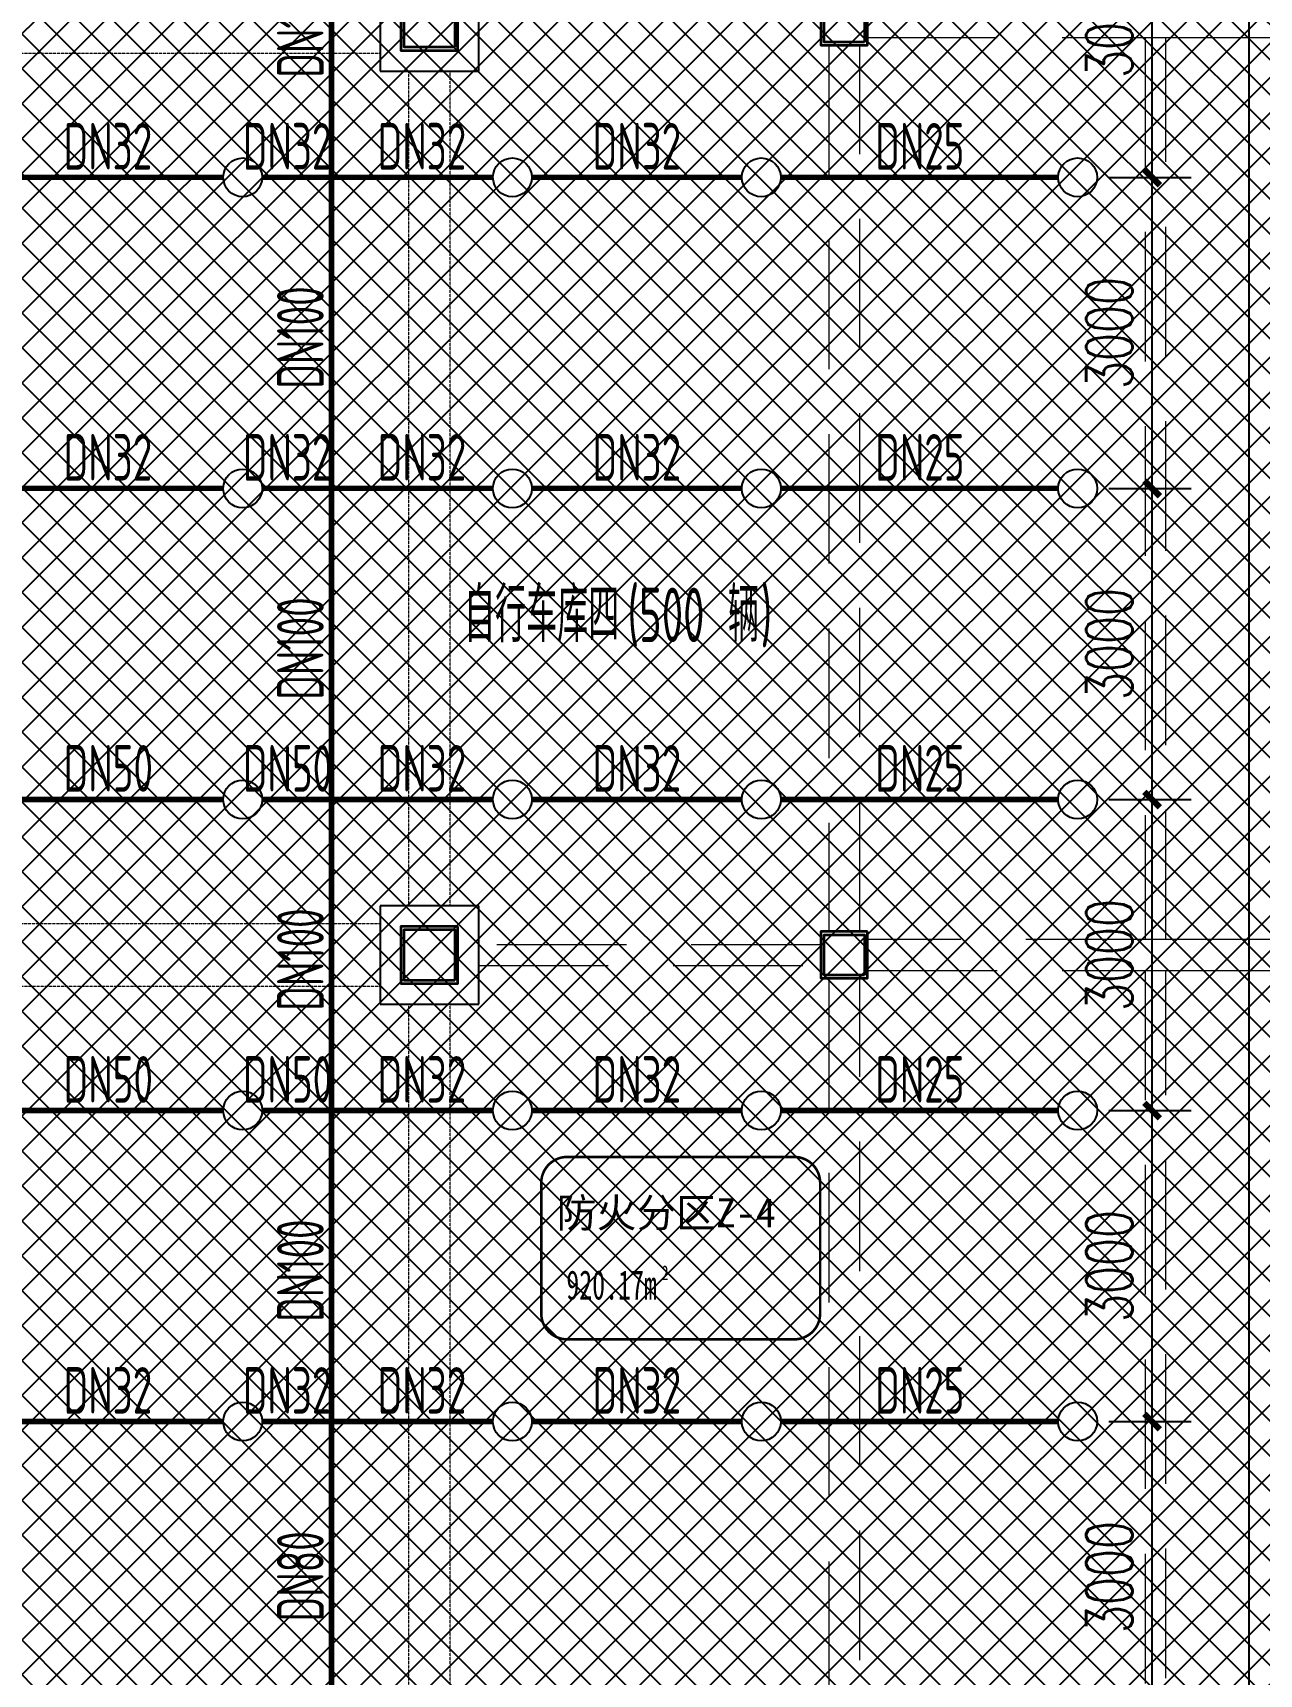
# Model space of a CAD drawing. Extents: x 6824721 to 16538177, y 2478193 to 6665639.
# Drawn here: x 8727440 to 8739264, y 2758765 to 2774596 of the extents above; entities that cross this region are included whole.
import ezdxf

# ---------------------------------------------------------------- set-up
doc = ezdxf.new("R2010")
doc.units = 0
doc.header["$LTSCALE"] = 10
doc.linetypes.add('DASH', pattern=[0.35, 0.25, -0.1])
doc.linetypes.add('短虚线', pattern=[187.5, 125, -62.5])
for name, color, linetype in [('0-wo', 8, 'Continuous'), ('0-绿', 3, 'Continuous'), ('0-蓝', 5, 'Continuous'), ('S-梁-虚线', 4, 'DASH'), ('W-EQUIP_喷头', 7, 'Continuous'), ('W-PIPE-喷淋中', 6, 'Continuous'), ('W-TEXT_喷淋', 7, 'Continuous'), ('W-TWT_DIM', 3, 'Continuous')]:
    doc.layers.add(name, color=color, linetype=linetype)
doc.layers.add('钢梁', color=141, linetype='Continuous', lineweight=18)
doc.styles.add('8B2_02', font='tssdeng.shx', dxfattribs={"width": 0.7, "bigfont": 'TSSDCHN.shx'})
doc.styles.add('_TCH_DIM_T3', font='SIMPLEX', dxfattribs={"width": 0.705882, "bigfont": 'GBCBIG'})
doc.styles.add('_TWT_PIPEDN', font='TSSDENG', dxfattribs={"width": 0.8, "height": 3.5, "bigfont": 'TSSDCHN'})
doc.styles.add('黑体', font='simhei.ttf', dxfattribs={"width": 0.65})
doc.dimstyles.new('_TWT_ARCH&&150', dxfattribs={"dimtxt": 446.25, "dimasz": 150, "dimexe": 375, "dimexo": 450, "dimgap": 189.375, "dimtad": 1, "dimdec": 0, "dimzin": 0, "dimdsep": 46, "dimtxsty": '_TCH_DIM_T3', "dimblk": 'ARCHTICK', "dimcen": 0.09, "dimclrt": 7, "dimazin": 2, "dimtfac": 1, "dimtdec": 0, "dimtix": 1, "dimtmove": 2, "dimatfit": 3, "dimfxl": 0, "dimtolj": 1, "dimtzin": 0, "dimarcsym": 0})

# ---------------------------------------------------------------- blocks, each defined once
blk = doc.blocks.new('wt a6')
at = {"layer": '0-蓝', "color": 6, "linetype": 'DASH', "ltscale": 3, "const_width": 50}
blk.add_lwpolyline([(-69153, 659301), (-64775, 659301, 0.414214), (-64275, 659801), (-64275, 662320, 0.414214), (-64775, 662820), (-69153, 662820, 0.414214), (-69653, 662320), (-69653, 659801, 0.414214)], format="xyb", close=True, dxfattribs=at)
at = {"layer": '0-绿', "color": 6, "linetype": 'DASH', "style": '黑体'}
blk.add_text('防火分区Z-4', height=563.3, dxfattribs=at).set_placement((-69356, 661461))
at = {"layer": '0-绿', "color": 6, "linetype": 'DASH', "style": '黑体', "width": 0.65}
for s, height, p in [('920.17m', 563.3, (-69169, 660069)), ('2', 282, (-67326, 660444))]:
    blk.add_text(s, height=height, dxfattribs=at).set_placement(p)
blk = doc.blocks.new('LIANGMOBAN')
at = {"layer": 'S-梁-虚线', "color": 8, "lineweight": 18}
for p, q in [((1853641, 60428), (1861316, 60428)), ((1861591, 60253), (1861591, 52203)), ((1861991, 52203), (1861991, 60253)), ((1861316, 52028), (1853641, 52028)), ((1853641, 51428), (1861316, 51428)), ((1861591, 51253), (1861591, 43253)), ((1861991, 43253), (1861991, 51253))]:
    blk.add_line(p, q, dxfattribs=at)
at = {"layer": '钢梁', "color": 8, "linetype": '短虚线', "lineweight": 18}
for p, q in [((1865641, 60503), (1865641, 51953)), ((1865941, 51953), (1865941, 60503)), ((1866016, 60578), (1868791, 60578)), ((1868691, 60578), (1868691, 51878)), ((1868791, 60578), (1871791, 60578)), ((1868891, 51878), (1868891, 60578)), ((1865566, 51828), (1862266, 51828)), ((1868791, 51878), (1866016, 51878)), ((1871791, 51878), (1868791, 51878)), ((1862266, 51628), (1865566, 51628)), ((1865641, 51503), (1865641, 43053)), ((1865941, 43053), (1865941, 51503)), ((1866016, 51578), (1868791, 51578)), ((1868691, 51578), (1868691, 42878)), ((1868791, 51578), (1871791, 51578)), ((1868891, 42878), (1868891, 51578))]:
    blk.add_line(p, q, dxfattribs=at)
blk = doc.blocks.new('_ArchTick')
at = {"color": 0, "linetype": 'ByBlock', "const_width": 0.4}
blk.add_lwpolyline([(-0.5, -0.5), (0.5, 0.5)], dxfattribs=at)
blk = doc.blocks.new('*D1301')
at = {"layer": 'Defpoints', "color": 0, "transparency": 16777216}
for p in [(8737364, 2776201), (8738232, 2776201), (8737364, 2773201)]:
    blk.add_point(p, dxfattribs=at)
at = {"layer": 'W-TWT_DIM', "color": 0, "lineweight": -2, "transparency": 16777216}
for p, q in [((8737814, 2776201), (8738607, 2776201)), ((8738232, 2773201), (8738232, 2776201)), ((8737814, 2773201), (8738607, 2773201))]:
    blk.add_line(p, q, dxfattribs=at)
at = {"layer": 'W-TWT_DIM', "color": 0, "lineweight": -2, "transparency": 16777216, "xscale": 150, "yscale": 150, "zscale": 150}
for p, rotation in [((8738232, 2776201), 90), ((8738232, 2773201), 270)]:
    blk.add_blockref('_ArchTick', p, dxfattribs=dict(at, rotation=rotation))
at = {"layer": 'W-TWT_DIM', "color": 7, "transparency": 16777216, "insert": (8737819, 2774701), "char_height": 446.2, "attachment_point": 5, "rotation": 90, "style": '_TCH_DIM_T3'}
blk.add_mtext('\\A1;3000', dxfattribs=at)
blk = doc.blocks.new('*D1302')
at = {"layer": 'Defpoints', "color": 0, "transparency": 16777216}
for p in [(8737364, 2773201), (8738232, 2773201), (8737364, 2770201)]:
    blk.add_point(p, dxfattribs=at)
at = {"layer": 'W-TWT_DIM', "color": 0, "lineweight": -2, "transparency": 16777216}
for p, q in [((8737814, 2773201), (8738607, 2773201)), ((8738232, 2770201), (8738232, 2773201)), ((8737814, 2770201), (8738607, 2770201))]:
    blk.add_line(p, q, dxfattribs=at)
at = {"layer": 'W-TWT_DIM', "color": 0, "lineweight": -2, "transparency": 16777216, "xscale": 150, "yscale": 150, "zscale": 150}
for p, rotation in [((8738232, 2773201), 90), ((8738232, 2770201), 270)]:
    blk.add_blockref('_ArchTick', p, dxfattribs=dict(at, rotation=rotation))
at = {"layer": 'W-TWT_DIM', "color": 7, "transparency": 16777216, "insert": (8737819, 2771701), "char_height": 446.2, "attachment_point": 5, "rotation": 90, "style": '_TCH_DIM_T3'}
blk.add_mtext('\\A1;3000', dxfattribs=at)
blk = doc.blocks.new('*D1303')
at = {"layer": 'Defpoints', "color": 0, "transparency": 16777216}
for p in [(8737364, 2770201), (8738232, 2770201), (8737364, 2767201)]:
    blk.add_point(p, dxfattribs=at)
at = {"layer": 'W-TWT_DIM', "color": 0, "lineweight": -2, "transparency": 16777216}
for p, q in [((8737814, 2770201), (8738607, 2770201)), ((8738232, 2767201), (8738232, 2770201)), ((8737814, 2767201), (8738607, 2767201))]:
    blk.add_line(p, q, dxfattribs=at)
at = {"layer": 'W-TWT_DIM', "color": 0, "lineweight": -2, "transparency": 16777216, "xscale": 150, "yscale": 150, "zscale": 150}
for p, rotation in [((8738232, 2770201), 90), ((8738232, 2767201), 270)]:
    blk.add_blockref('_ArchTick', p, dxfattribs=dict(at, rotation=rotation))
at = {"layer": 'W-TWT_DIM', "color": 7, "transparency": 16777216, "insert": (8737819, 2768701), "char_height": 446.2, "attachment_point": 5, "rotation": 90, "style": '_TCH_DIM_T3'}
blk.add_mtext('\\A1;3000', dxfattribs=at)
blk = doc.blocks.new('*D1304')
at = {"layer": 'Defpoints', "color": 0, "transparency": 16777216}
for p in [(8737364, 2767201), (8738232, 2767201), (8737364, 2764201)]:
    blk.add_point(p, dxfattribs=at)
at = {"layer": 'W-TWT_DIM', "color": 0, "lineweight": -2, "transparency": 16777216}
for p, q in [((8737814, 2767201), (8738607, 2767201)), ((8738232, 2764201), (8738232, 2767201)), ((8737814, 2764201), (8738607, 2764201))]:
    blk.add_line(p, q, dxfattribs=at)
at = {"layer": 'W-TWT_DIM', "color": 0, "lineweight": -2, "transparency": 16777216, "xscale": 150, "yscale": 150, "zscale": 150}
for p, rotation in [((8738232, 2767201), 90), ((8738232, 2764201), 270)]:
    blk.add_blockref('_ArchTick', p, dxfattribs=dict(at, rotation=rotation))
at = {"layer": 'W-TWT_DIM', "color": 7, "transparency": 16777216, "insert": (8737819, 2765701), "char_height": 446.2, "attachment_point": 5, "rotation": 90, "style": '_TCH_DIM_T3'}
blk.add_mtext('\\A1;3000', dxfattribs=at)
blk = doc.blocks.new('*D1305')
at = {"layer": 'Defpoints', "color": 0, "transparency": 16777216}
for p in [(8737364, 2764201), (8738232, 2764201), (8737364, 2761201)]:
    blk.add_point(p, dxfattribs=at)
at = {"layer": 'W-TWT_DIM', "color": 0, "lineweight": -2, "transparency": 16777216}
for p, q in [((8737814, 2764201), (8738607, 2764201)), ((8738232, 2761201), (8738232, 2764201)), ((8737814, 2761201), (8738607, 2761201))]:
    blk.add_line(p, q, dxfattribs=at)
at = {"layer": 'W-TWT_DIM', "color": 0, "lineweight": -2, "transparency": 16777216, "xscale": 150, "yscale": 150, "zscale": 150}
for p, rotation in [((8738232, 2764201), 90), ((8738232, 2761201), 270)]:
    blk.add_blockref('_ArchTick', p, dxfattribs=dict(at, rotation=rotation))
at = {"layer": 'W-TWT_DIM', "color": 7, "transparency": 16777216, "insert": (8737819, 2762701), "char_height": 446.2, "attachment_point": 5, "rotation": 90, "style": '_TCH_DIM_T3'}
blk.add_mtext('\\A1;3000', dxfattribs=at)
blk = doc.blocks.new('*D1306')
at = {"layer": 'Defpoints', "color": 0, "transparency": 16777216}
for p in [(8737364, 2761201), (8738232, 2761201), (8737364, 2758201)]:
    blk.add_point(p, dxfattribs=at)
at = {"layer": 'W-TWT_DIM', "color": 0, "lineweight": -2, "transparency": 16777216}
for p, q in [((8737814, 2761201), (8738607, 2761201)), ((8738232, 2758201), (8738232, 2761201)), ((8737814, 2758201), (8738607, 2758201))]:
    blk.add_line(p, q, dxfattribs=at)
at = {"layer": 'W-TWT_DIM', "color": 0, "lineweight": -2, "transparency": 16777216, "xscale": 150, "yscale": 150, "zscale": 150}
for p, rotation in [((8738232, 2761201), 90), ((8738232, 2758201), 270)]:
    blk.add_blockref('_ArchTick', p, dxfattribs=dict(at, rotation=rotation))
at = {"layer": 'W-TWT_DIM', "color": 7, "transparency": 16777216, "insert": (8737819, 2759701), "char_height": 446.2, "attachment_point": 5, "rotation": 90, "style": '_TCH_DIM_T3'}
blk.add_mtext('\\A1;3000', dxfattribs=at)
blk = doc.blocks.new('$TwtSys$00000125')
blk.add_circle((0, 0, 0), 1)

msp = doc.modelspace()

# ---------------------------------------------------------------- hatches: boundary and pattern name
h = msp.add_hatch()
h.set_pattern_fill('ANSI37', color=8, scale=150)
h.set_pattern_definition([(45, (8303016.86, 2710265.2), (-168.3798, 168.3798), []), (135, (8303016.86, 2710265.2), (-168.3798, -168.3798), [])])
h.paths.add_polyline_path([(8824414.1, 2949451.5), (8824414.1, 2935151.5), (8842714.1, 2935151.5), (8842714.1, 2879526.5), (8827964.1, 2879526.5), (8827964.1, 2881476.5), (8830839.1, 2881476.5), (8830939.1, 2886876.5), (8804334.6, 2886876.5), (8804142.3, 2820149.7), (8833564.1, 2820152.3), (8833564.1, 2817714.5), (8841204.8, 2810768), (8839163.9, 2808501.4), (8843102.6, 2804955), (8820829.2, 2780217.9), (8820829.2, 2770055.4), (8785124.6, 2730401.5), (8708264.1, 2730401.5), (8708264.1, 2736351.5), (8695014.1, 2750701.5), (8695014.1, 2775001.5), (8703014.1, 2775002.8), (8703014.1, 2949451.5), (8712039.3, 2949451.5)])

# ---------------------------------------------------------------- linework, layer by layer
at = {"layer": '0-wo', "color": 8}
for p, q in [((8739164.1, 2783701.5), (8739164.1, 2747726.5)), ((8730789.1, 2775176.5), (8730789.1, 2774226.5)), ((8731739.1, 2774226.5), (8731739.1, 2775176.5)), ((8735039.1, 2774926.5), (8735039.1, 2774476.5)), ((8735489.1, 2774476.5), (8735489.1, 2774926.5)), ((8735039.1, 2774476.5), (8735489.1, 2774476.5)), ((8730789.1, 2774226.5), (8731739.1, 2774226.5)), ((8731739.1, 2766176.5), (8730789.1, 2766176.5)), ((8730789.1, 2766176.5), (8730789.1, 2765226.5)), ((8731739.1, 2765226.5), (8731739.1, 2766176.5)), ((8735489.1, 2765926.5), (8735039.1, 2765926.5)), ((8735039.1, 2765926.5), (8735039.1, 2765476.5)), ((8735489.1, 2765476.5), (8735489.1, 2765926.5)), ((8735039.1, 2765476.5), (8735489.1, 2765476.5)), ((8730789.1, 2765226.5), (8731739.1, 2765226.5))]:
    msp.add_line(p, q, dxfattribs=at)
at = {"layer": '0-wo', "color": 8, "lineweight": 35}
for points in [[(8731539.1, 2774976.5), (8730989.1, 2774976.5), (8730989.1, 2774426.5), (8731539.1, 2774426.5)], [(8731509.1, 2774456.5), (8731019.1, 2774456.5), (8731019.1, 2774946.5), (8731509.1, 2774946.5)], [(8735489.1, 2774926.5), (8735039.1, 2774926.5), (8735039.1, 2774476.5), (8735489.1, 2774476.5)], [(8735459.1, 2774506.5), (8735069.1, 2774506.5), (8735069.1, 2774896.5), (8735459.1, 2774896.5)], [(8731539.1, 2765976.5), (8730989.1, 2765976.5), (8730989.1, 2765426.5), (8731539.1, 2765426.5)], [(8731509.1, 2765456.5), (8731019.1, 2765456.5), (8731019.1, 2765946.5), (8731509.1, 2765946.5)], [(8735489.1, 2765926.5), (8735039.1, 2765926.5), (8735039.1, 2765476.5), (8735489.1, 2765476.5)], [(8735459.1, 2765506.5), (8735069.1, 2765506.5), (8735069.1, 2765896.5), (8735459.1, 2765896.5)]]:
    msp.add_lwpolyline(points, close=True, dxfattribs=at)
at = {"layer": 'W-PIPE-喷淋中', "ltscale": 1.5, "const_width": 52.5}
for points in [[(8730319.7, 2776201.5), (8730319.7, 2773201.5)], [(8727051.6, 2773201.5), (8729276.6, 2773201.5)], [(8729651.6, 2773201.5), (8730319.7, 2773201.5)], [(8730319.7, 2773201.5), (8731876.6, 2773201.5)], [(8730319.7, 2773201.5), (8730319.7, 2770201.5)], [(8732251.6, 2773201.5), (8734276.6, 2773201.5)], [(8734651.6, 2773201.5), (8737326.6, 2773201.5)], [(8727051.6, 2770201.5), (8729276.6, 2770201.5)], [(8729651.6, 2770201.5), (8730319.7, 2770201.5)], [(8730319.7, 2770201.5), (8731876.6, 2770201.5)], [(8730319.7, 2770201.5), (8730319.7, 2767201.5)], [(8732251.6, 2770201.5), (8734276.6, 2770201.5)], [(8734651.6, 2770201.5), (8737326.6, 2770201.5)], [(8727051.6, 2767201.5), (8729276.6, 2767201.5)], [(8729651.6, 2767201.5), (8730319.7, 2767201.5)], [(8730319.7, 2767201.5), (8731876.6, 2767201.5)], [(8730319.7, 2767201.5), (8730319.7, 2764201.5)], [(8732251.6, 2767201.5), (8734276.6, 2767201.5)], [(8734651.6, 2767201.5), (8737326.6, 2767201.5)], [(8727051.6, 2764201.5), (8729276.6, 2764201.5)], [(8729651.6, 2764201.5), (8730319.7, 2764201.5)], [(8730319.7, 2764201.5), (8731876.6, 2764201.5)], [(8730319.7, 2764201.5), (8730319.7, 2761201.5)], [(8732251.6, 2764201.5), (8734276.6, 2764201.5)], [(8734651.6, 2764201.5), (8737326.6, 2764201.5)], [(8729276.6, 2761201.5), (8727051.6, 2761201.5)], [(8730319.7, 2761201.5), (8729651.6, 2761201.5)], [(8731876.6, 2761201.5), (8730319.7, 2761201.5)], [(8730319.7, 2761201.5), (8730319.7, 2758201.5)], [(8732251.6, 2761201.5), (8734276.6, 2761201.5)], [(8734651.6, 2761201.5), (8737326.6, 2761201.5)]]:
    msp.add_lwpolyline(points, dxfattribs=at)

# ---------------------------------------------------------------- block references
at = {"layer": '0-wo', "xscale": 0.5, "yscale": 0.5, "zscale": 0.5}
msp.add_blockref('wt a6', (8767168.8, 2432343.8), dxfattribs=at)
at = {"layer": 'W-EQUIP_喷头', "xscale": 187.5, "yscale": 187.5, "zscale": 187.5}
for p in [(8729464.1, 2773201.5), (8732064.1, 2773201.5), (8734464.1, 2773201.5), (8737514.1, 2773201.5), (8729464.1, 2770201.5), (8732064.1, 2770201.5), (8734464.1, 2770201.5), (8737514.1, 2770201.5), (8729464.1, 2767201.5), (8732064.1, 2767201.5), (8734464.1, 2767201.5), (8737514.1, 2767201.5), (8729464.1, 2764201.5), (8732064.1, 2764201.5), (8734464.1, 2764201.5), (8737514.1, 2764201.5), (8729464.1, 2761201.5), (8732064.1, 2761201.5), (8734464.1, 2761201.5), (8737514.1, 2761201.5)]:
    msp.add_blockref('$TwtSys$00000125', p, dxfattribs=at)
at = {"layer": '钢梁', "color": 6}
msp.add_blockref('LIANGMOBAN', (6869472.7, 2713973), dxfattribs=at)

# ---------------------------------------------------------------- texts
at = {"layer": '0-wo', "color": 6, "style": '8B2_02', "width": 0.6}
for s, p in [('自行车库四', (8731598.4, 2768719.7)), ('(500', (8733173.4, 2768719.7)), ('辆', (8734142.6, 2768719.7)), (')', (8734457.6, 2768719.7))]:
    msp.add_text(s, height=525, dxfattribs=at).set_placement(p)
at = {"layer": 'W-TEXT_喷淋', "style": '_TWT_PIPEDN', "width": 0.64}
for s, p in [('DN125', (8730244.7, 2774164.2)), ('DN100', (8730244.7, 2771164.2)), ('DN100', (8730244.7, 2768164.2)), ('DN100', (8730244.7, 2765164.2)), ('DN100', (8730244.7, 2762164.2)), ('DN80', (8730244.7, 2759275))]:
    msp.add_text(s, height=450, rotation=90, dxfattribs=at).set_placement(p)
for s, p in [('DN32', (8727737.6, 2773276.5)), ('DN32', (8729465.4, 2773276.5)), ('DN32', (8730765.4, 2773276.5)), ('DN32', (8732837.6, 2773276.5)), ('DN25', (8735562.6, 2773276.5)), ('DN32', (8727737.6, 2770276.5)), ('DN32', (8729465.4, 2770276.5)), ('DN32', (8730765.4, 2770276.5)), ('DN32', (8732837.6, 2770276.5)), ('DN25', (8735562.6, 2770276.5)), ('DN50', (8727737.6, 2767276.5)), ('DN50', (8729465.4, 2767276.5)), ('DN32', (8730765.4, 2767276.5)), ('DN32', (8732837.6, 2767276.5)), ('DN25', (8735562.6, 2767276.5)), ('DN50', (8727737.6, 2764276.5)), ('DN50', (8729465.4, 2764276.5)), ('DN32', (8730765.4, 2764276.5)), ('DN32', (8732837.6, 2764276.5)), ('DN25', (8735562.6, 2764276.5)), ('DN32', (8727737.6, 2761276.5)), ('DN32', (8729465.4, 2761276.5)), ('DN32', (8730765.4, 2761276.5)), ('DN32', (8732837.6, 2761276.5)), ('DN25', (8735562.6, 2761276.5))]:
    msp.add_text(s, height=450, dxfattribs=at).set_placement(p)

# ---------------------------------------------------------------- dimensions: what is measured, and where the dimension line sits
at = {"layer": 'W-TWT_DIM'}
for p1, p2, picture, middle in [((8737364.1, 2773201.5), (8737364.1, 2776201.5), '*D1301', (8737819.1, 2774701.5)), ((8737364.1, 2770201.5), (8737364.1, 2773201.5), '*D1302', (8737819.1, 2771701.5)), ((8737364.1, 2767201.5), (8737364.1, 2770201.5), '*D1303', (8737819.1, 2768701.5)), ((8737364.1, 2764201.5), (8737364.1, 2767201.5), '*D1304', (8737819.1, 2765701.5)), ((8737364.1, 2761201.5), (8737364.1, 2764201.5), '*D1305', (8737819.1, 2762701.5)), ((8737364.1, 2758201.5), (8737364.1, 2761201.5), '*D1306', (8737819.1, 2759701.5))]:
    dim = msp.add_aligned_dim(p1=p1, p2=p2, distance=-867.5, dimstyle='_TWT_ARCH&&150', dxfattribs=at)
    dim.commit()
    dim.dimension.update_dxf_attribs({"geometry": picture, "text_midpoint": middle})

doc.saveas('drawing.dxf')
